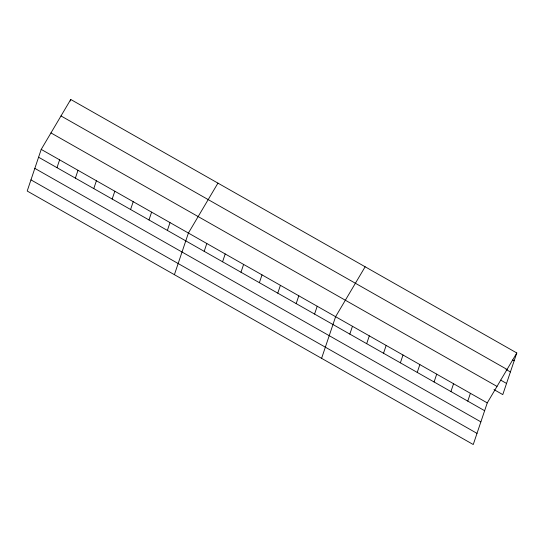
<?xml version="1.0" encoding="UTF-8"?>
<svg xmlns="http://www.w3.org/2000/svg" width="544" height="544" viewBox="0 0 544 544"><rect width="100%" height="100%" fill="white"/><g stroke="black" fill="none" stroke-linecap="round" stroke-linejoin="round"><path stroke-width="0.82" d="M41.215 149.396L27.2 191.032L473.253 444.53L487.261 402.893L516.8 352.968L70.747 99.47L41.215 149.396L487.261 402.893M70.224 101.034L70.747 99.47M56.984 167.668L59.616 159.854M75.378 178.126L78.01 170.306M93.779 188.584L96.41 180.764M112.18 199.043L114.811 191.223M130.58 209.494L133.212 201.681M148.981 219.953L151.613 212.133M167.382 230.411L170.007 222.591M174.4 274.686L188.408 233.05L217.947 183.124M204.177 251.321L206.808 243.508M222.578 261.78L225.209 253.96M240.978 272.238L243.61 264.418M259.379 282.69L262.011 274.876M277.773 293.148L280.405 285.335M296.174 303.606L298.806 295.786M314.575 314.065L317.206 306.245M321.592 358.34L335.607 316.703L365.146 266.778M349.826 334.098L352.458 326.278M366.676 343.672L369.308 335.852M383.527 353.246L386.158 345.433M400.377 362.828L403.009 355.008M417.228 372.402L419.859 364.582M434.078 381.976L436.71 374.163M450.928 391.558L453.56 383.738M467.779 401.132L470.41 393.312M516.8 352.968L502.785 394.604L493.993 389.606M512.706 359.951L514.168 360.781M61.003 115.947L507.056 369.444M506.015 369.444L510.415 371.946M500.684 380.113L506.546 383.445M50.959 132.92L497.012 386.417M38.583 157.216L484.629 410.706M34.823 168.375L480.876 421.872M30.954 179.874L477.006 433.371"/></g></svg>
